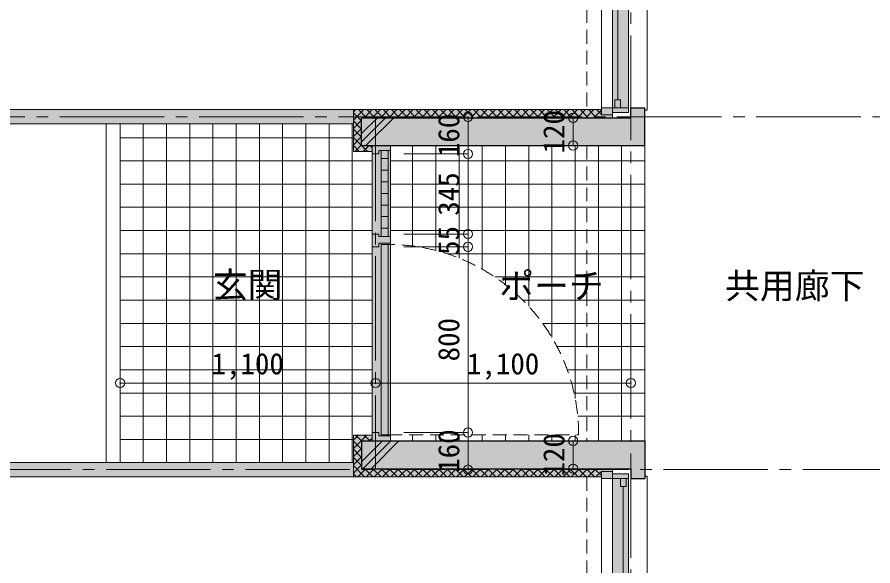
# Model space of a CAD drawing. Units: millimetres at full size, sheet at 1:50. Extents: x -9674 to 9699, y -6794 to 6791.
# Drawn here: x 4104 to 7790, y -482 to 1882 of the extents above; entities that cross this region are included whole.
import ezdxf
from ezdxf.enums import TextEntityAlignment as Align

# ---------------------------------------------------------------- set-up
doc = ezdxf.new("R2010")
doc.units = ezdxf.units.MM
doc.header["$LTSCALE"] = 50
doc.header["$PDMODE"] = 32
doc.header["$PDSIZE"] = 40
doc.linetypes.add('CHAIN2', pattern=[12, 9, -1, 1, -1])
doc.linetypes.add('DASHED1', pattern=[1.8, 1.2, -0.6])
for name, color, linetype, lineweight in [('1-0_芯', 7, 'CHAIN2', 9), ('1-1_躯体', 2, 'Continuous', 25), ('1-2_間仕切', 3, 'Continuous', 18), ('1-3_建具', 3, 'Continuous', 18), ('1-5_設備', 7, 'Continuous', 9), ('1-6_ﾊﾞﾙｺﾆｰ・階段', 7, 'Continuous', 9), ('1-8_ハッチ', 4, 'Continuous', 9), ('1-A_文字', 7, 'Continuous', 9), ('1-B_寸法', 7, 'Continuous', 9), ('1-C_梁', 7, 'DASHED1', 9), ('4-F', 4, 'Continuous', 9)]:
    doc.layers.add(name, color=color, linetype=linetype, lineweight=lineweight)
for name, color, linetype in [('4-0', 1, 'Continuous'), ('4-1', 2, 'Continuous'), ('4-2', 4, 'Continuous')]:
    doc.layers.add(name, color=color, linetype=linetype)
doc.styles.add('ＭＳ ゴシック', font='')
doc.styles.get('ＭＳ ゴシック').set_extended_font_data('MS Gothic')

msp = doc.modelspace()

# ---------------------------------------------------------------- linework, layer by layer
at = {"layer": '1-0_芯'}
for p, q in [((6747.5, 4802.35), (6747.5, -3667.65)), ((3087.5, 1452.35), (8517.5, 1452.35)), ((5647.5, 1452.35), (5647.5, -67.65)), ((2687.5, -67.65), (8517.5, -67.65))]:
    msp.add_line(p, q, dxfattribs=at)
at = {"layer": '1-1_躯体'}
for p, q in [((6807.5, 1328.35), (6807.5, 1490.35)), ((5587.5, 1448.35), (6747.5, 1448.35)), ((5587.5, 1328.35), (5587.5, 1448.35)), ((5587.5, 1328.35), (6807.5, 1328.35)), ((5587.5, 56.35), (5587.5, -63.65)), ((5587.5, 56.35), (6807.5, 56.35)), ((6807.5, 56.35), (6807.5, -105.65)), ((5587.5, -63.65), (6747.5, -63.65)), ((6747.5, -63.65), (6747.5, -105.65)), ((6747.5, -105.65), (6807.5, -105.65))]:
    msp.add_line(p, q, dxfattribs=at)
msp.add_lwpolyline([(6747.5, 1448.35), (6747.5, 1490.35), (6807.5, 1490.35)], dxfattribs=at)
at = {"layer": '1-2_間仕切'}
for p, q in [((5552.5, 1483.35), (3967.5, 1483.35)), ((5552.5, 1422.35), (3967.5, 1422.35)), ((5552.5, -37.65), (3567.5, -37.65)), ((5552.5, -98.65), (3567.5, -98.65))]:
    msp.add_line(p, q, dxfattribs=at)
at = {"layer": '1-3_建具', "color": 7, "lineweight": 9}
for p, q in [((6620.5, 1490.35), (6620.5, 2900.35)), ((6667.5, 2885.35), (6667.5, 1505.35)), ((6737.5, 2885.35), (6737.5, 1505.35)), ((6817.5, 1480.35), (6817.5, 2900.35)), ((6667.5, 1505.35), (6667.5, 1490.35)), ((6667.5, 1490.35), (6737.5, 1490.35)), ((6737.5, 1470.35), (6737.5, 1505.35)), ((6807.5, 1480.35), (6817.5, 1480.35)), ((6737.5, 1470.35), (6667.5, 1470.35)), ((5632.5, 947.35), (5632.5, 1292.35)), ((5672.5, 937.35), (5672.5, 1307.35)), ((5702.5, 937.35), (5702.5, 1307.35)), ((5712.5, 1307.35), (5712.5, 937.35)), ((5672.5, 1272.35), (5702.5, 1272.35)), ((5672.5, 1222.35), (5702.5, 1222.35)), ((5672.5, 1172.35), (5702.5, 1172.35)), ((5672.5, 1122.35), (5702.5, 1122.35)), ((5672.5, 1072.35), (5702.5, 1072.35)), ((5672.5, 1022.35), (5702.5, 1022.35)), ((5672.5, 972.35), (5702.5, 972.35)), ((5632.5, 892.35), (5632.5, 92.35)), ((5712.5, 77.35), (5712.5, 907.35)), ((6620.5, -1515.65), (6620.5, -105.65)), ((6737.5, -85.65), (6667.5, -85.65)), ((6667.5, -105.65), (6737.5, -105.65)), ((6667.5, -120.65), (6667.5, -105.65)), ((6737.5, -85.65), (6737.5, -120.65)), ((6807.5, -95.65), (6817.5, -95.65)), ((6817.5, -1525.65), (6817.5, -95.65)), ((6667.5, -120.65), (6667.5, -1500.65)), ((6737.5, -120.65), (6737.5, -1500.65))]:
    msp.add_line(p, q, dxfattribs=at)
at = {"layer": '1-3_建具'}
for p, q in [((6690.5, 2177.85), (6690.5, 1525.35)), ((6678.5, 1525.35), (6702.5, 1525.35)), ((6678.5, 1525.35), (6678.5, 1490.35)), ((6702.5, 1525.35), (6702.5, 1490.35)), ((6620.5, 1460.35), (6620.5, 1490.35)), ((6620.5, 1490.35), (6667.5, 1490.35)), ((6667.5, 1460.35), (6667.5, 1490.35)), ((6620.5, 1460.35), (6621.53, 1460.35)), ((6620.5, 1460.35), (6667.5, 1460.35)), ((5632.5, 1328.35), (5632.5, 1292.35)), ((5632.5, 1328.35), (5632.5, 1307.35)), ((5712.5, 1307.35), (5712.5, 1328.35)), ((5662.5, 1292.35), (5632.5, 1292.35)), ((5632.5, 947.35), (5632.5, 892.35)), ((5662.5, 892.35), (5632.5, 892.35)), ((5662.5, 892.35), (5662.5, 907.35)), ((5672.5, 82.35), (5672.5, 902.35)), ((5702.5, 902.35), (5672.5, 902.35)), ((5702.5, 82.35), (5702.5, 902.35)), ((5662.5, 92.35), (5632.5, 92.35)), ((5632.5, 56.35), (5632.5, 92.35)), ((5632.5, 56.35), (5632.5, 77.35)), ((5702.5, 82.35), (5672.5, 82.35)), ((5712.5, 77.35), (5712.5, 56.35)), ((6620.5, -75.65), (6621.53, -75.65)), ((6620.5, -75.65), (6620.5, -105.65)), ((6620.5, -75.65), (6667.5, -75.65)), ((6620.5, -105.65), (6667.5, -105.65)), ((6667.5, -75.65), (6667.5, -105.65)), ((6702.5, -140.65), (6702.5, -105.65)), ((6726.5, -140.65), (6726.5, -105.65)), ((6726.5, -140.65), (6702.5, -140.65)), ((6714.5, -793.15), (6714.5, -140.65))]:
    msp.add_line(p, q, dxfattribs=at)
at = {"layer": '1-3_建具', "color": 7, "linetype": 'DASHED1', "lineweight": 9}
msp.add_line((5702.5, 82.35), (6522.5, 82.35), dxfattribs=at)
at = {"layer": '1-3_建具'}
for points in [[(5662.5, 1292.35), (5662.5, 1307.35), (5712.5, 1307.35)], [(5632.5, 947.35), (5662.5, 947.35), (5662.5, 937.35), (5712.5, 937.35)], [(5662.5, 907.35), (5712.5, 907.35), (5712.5, 937.35)], [(5662.5, 92.35), (5662.5, 77.35), (5712.5, 77.35)]]:
    msp.add_lwpolyline(points, dxfattribs=at)
at = {"layer": '1-3_建具', "color": 7, "linetype": 'DASHED1', "lineweight": 9}
msp.add_arc((5702.5, 82.35), 820, 0, 90, dxfattribs=at)
at = {"layer": '1-5_設備'}
for p, q in [((4487.5, 1422.35), (4487.5, -37.65)), ((4547.5, 1422.35), (4547.5, -37.65))]:
    msp.add_line(p, q, dxfattribs=at)
at = {"layer": '1-6_ﾊﾞﾙｺﾆｰ・階段', "color": 4}
for p, q in [((4647.5, 1422.35), (4647.5, -37.65)), ((4747.5, 1422.35), (4747.5, -37.65)), ((4847.5, 1422.35), (4847.5, -37.65)), ((4947.5, 1422.35), (4947.5, -37.65)), ((5047.5, 1422.35), (5047.5, -37.65)), ((5147.5, 1422.35), (5147.5, -37.65)), ((5247.5, 1422.35), (5247.5, -37.65)), ((5347.5, 1422.35), (5347.5, -37.65)), ((5447.5, 1422.35), (5447.5, -37.65)), ((5547.5, 1422.35), (5547.5, -37.65)), ((5552.5, 1362.35), (4547.5, 1362.35)), ((5807.5, 1328.35), (5807.5, 895.6)), ((5907.5, 1328.35), (5907.5, 876.31)), ((6007.5, 1328.35), (6007.5, 843.52)), ((6107.5, 1328.35), (6107.5, 795.35)), ((6207.5, 1328.35), (6207.5, 728.39)), ((6307.5, 1328.35), (6307.5, 635.86)), ((6407.5, 1328.35), (6407.5, 501.13)), ((6507.5, 1328.35), (6507.5, 238.47)), ((6607.5, 1328.35), (6607.5, 56.35)), ((6707.5, 1328.35), (6707.5, 56.35)), ((6807.5, 1328.35), (6807.5, 56.35)), ((5632.5, 1262.35), (4547.5, 1262.35)), ((5712.5, 1262.35), (6807.5, 1262.35)), ((5632.5, 1162.35), (4547.5, 1162.35)), ((5712.5, 1162.35), (6807.5, 1162.35)), ((5632.5, 1062.35), (4547.5, 1062.35)), ((5712.5, 1062.35), (6807.5, 1062.35)), ((5632.5, 962.35), (4547.5, 962.35)), ((5712.5, 962.35), (6807.5, 962.35)), ((5632.5, 862.35), (4547.5, 862.35)), ((5955.48, 862.35), (6807.5, 862.35)), ((5632.5, 762.35), (4547.5, 762.35)), ((6160.76, 762.35), (6807.5, 762.35)), ((5632.5, 662.35), (4547.5, 662.35)), ((6282.15, 662.35), (6807.5, 662.35)), ((5632.5, 562.35), (4547.5, 562.35)), ((6367.33, 562.35), (6807.5, 562.35)), ((5632.5, 462.35), (4547.5, 462.35)), ((6429.14, 462.35), (6807.5, 462.35)), ((5632.5, 362.35), (4547.5, 362.35)), ((6473.21, 362.35), (6807.5, 362.35)), ((5632.5, 262.35), (4547.5, 262.35)), ((6502.5, 262.35), (6807.5, 262.35)), ((5632.5, 162.35), (4547.5, 162.35)), ((6518.59, 162.35), (6807.5, 162.35)), ((5807.5, 82.35), (5807.5, 56.35)), ((5907.5, 82.35), (5907.5, 56.35)), ((6007.5, 82.35), (6007.5, 56.35)), ((6107.5, 82.35), (6107.5, 56.35)), ((6207.5, 82.35), (6207.5, 56.35)), ((6307.5, 82.35), (6307.5, 56.35)), ((6407.5, 82.35), (6407.5, 56.35)), ((6507.5, 82.35), (6507.5, 56.35)), ((5552.5, 62.35), (4547.5, 62.35))]:
    msp.add_line(p, q, dxfattribs=at)
at = {"layer": '1-8_ハッチ'}
for p, q in [((5552.5, 1473.24), (5562.61, 1483.35)), ((5552.5, 1437.88), (5597.97, 1483.35)), ((5574.32, 1483.35), (5609.32, 1448.35)), ((5598.32, 1448.35), (5633.32, 1483.35)), ((5609.68, 1483.35), (5644.68, 1448.35)), ((5633.68, 1448.35), (5668.68, 1483.35)), ((5645.03, 1483.35), (5680.03, 1448.35)), ((5669.03, 1448.35), (5704.03, 1483.35)), ((5680.39, 1483.35), (5715.39, 1448.35)), ((5704.39, 1448.35), (5739.39, 1483.35)), ((5715.74, 1483.35), (5750.74, 1448.35)), ((5739.74, 1448.35), (5774.74, 1483.35)), ((5751.1, 1483.35), (5786.1, 1448.35)), ((5775.1, 1448.35), (5810.1, 1483.35)), ((5786.45, 1483.35), (5821.45, 1448.35)), ((5810.45, 1448.35), (5845.45, 1483.35)), ((5821.81, 1483.35), (5856.81, 1448.35)), ((5845.81, 1448.35), (5880.81, 1483.35)), ((5857.16, 1483.35), (5892.16, 1448.35)), ((5881.16, 1448.35), (5916.16, 1483.35)), ((5892.52, 1483.35), (5927.52, 1448.35)), ((5916.52, 1448.35), (5951.52, 1483.35)), ((5927.87, 1483.35), (5962.87, 1448.35)), ((5951.87, 1448.35), (5986.87, 1483.35)), ((5963.23, 1483.35), (5998.23, 1448.35)), ((5987.23, 1448.35), (6022.23, 1483.35)), ((5998.59, 1483.35), (6033.59, 1448.35)), ((6022.59, 1448.35), (6057.59, 1483.35)), ((6033.94, 1483.35), (6068.94, 1448.35)), ((6057.94, 1448.35), (6092.94, 1483.35)), ((6069.3, 1483.35), (6104.3, 1448.35)), ((6093.3, 1448.35), (6128.3, 1483.35)), ((6104.65, 1483.35), (6139.65, 1448.35)), ((6128.65, 1448.35), (6163.65, 1483.35)), ((6140.01, 1483.35), (6175.01, 1448.35)), ((6164.01, 1448.35), (6199.01, 1483.35)), ((6175.36, 1483.35), (6210.36, 1448.35)), ((6199.36, 1448.35), (6234.36, 1483.35)), ((6210.72, 1483.35), (6245.72, 1448.35)), ((6234.72, 1448.35), (6269.72, 1483.35)), ((6246.07, 1483.35), (6281.07, 1448.35)), ((6270.07, 1448.35), (6305.07, 1483.35)), ((6281.43, 1483.35), (6316.43, 1448.35)), ((6305.43, 1448.35), (6340.43, 1483.35)), ((6316.78, 1483.35), (6351.78, 1448.35)), ((6340.78, 1448.35), (6375.78, 1483.35)), ((6352.14, 1483.35), (6387.14, 1448.35)), ((6376.14, 1448.35), (6411.14, 1483.35)), ((6387.49, 1483.35), (6422.49, 1448.35)), ((6411.49, 1448.35), (6446.49, 1483.35)), ((6422.85, 1483.35), (6457.85, 1448.35)), ((6446.85, 1448.35), (6481.85, 1483.35)), ((6458.2, 1483.35), (6493.2, 1448.35)), ((6482.2, 1448.35), (6517.2, 1483.35)), ((6493.56, 1483.35), (6528.56, 1448.35)), ((6517.56, 1448.35), (6552.56, 1483.35)), ((6528.92, 1483.35), (6563.92, 1448.35)), ((6552.92, 1448.35), (6587.92, 1483.35)), ((6564.27, 1483.35), (6599.27, 1448.35)), ((6588.27, 1448.35), (6620.5, 1480.58)), ((6599.63, 1483.35), (6620.5, 1462.47)), ((5552.5, 1469.81), (5587.5, 1434.81)), ((5552.5, 1402.53), (5587.5, 1437.53)), ((5587.5, 1344.86), (5690.99, 1448.35)), ((5587.5, 1380.21), (5655.63, 1448.35)), ((5606.34, 1328.35), (5726.34, 1448.35)), ((5552.5, 1434.46), (5587.5, 1399.46)), ((5552.5, 1367.17), (5587.5, 1402.17)), ((5552.5, 1399.1), (5587.5, 1364.1)), ((5552.5, 1331.82), (5587.5, 1366.82)), ((5552.5, 1363.75), (5587.5, 1328.75)), ((5552.5, 1328.39), (5577.54, 1303.35)), ((5559.39, 1303.35), (5587.5, 1331.46)), ((5587.9, 1328.35), (5612.9, 1303.35)), ((5594.74, 1303.35), (5619.74, 1328.35)), ((5623.26, 1328.35), (5632.5, 1319.1)), ((5552.5, 1303.35), (5632.5, 1303.35)), ((5630.1, 1303.35), (5632.5, 1305.75)), ((5552.5, 81.35), (5552.5, -98.65)), ((5552.5, 81.35), (5632.5, 81.35)), ((5552.5, 59.02), (5574.82, 81.35)), ((5552.5, 23.67), (5610.18, 81.35)), ((5562.11, 81.35), (5587.5, 55.96)), ((5597.46, 81.35), (5622.46, 56.35)), ((5552.5, 55.6), (5587.5, 20.6)), ((5587.5, -34), (5677.85, 56.35)), ((5593.2, -63.65), (5713.2, 56.35)), ((5620.53, 56.35), (5632.5, 68.31)), ((5628.56, -63.65), (5748.56, 56.35)), ((5552.5, -11.69), (5587.5, 23.31)), ((5552.5, 20.25), (5587.5, -14.75)), ((5552.5, -47.04), (5587.5, -12.04)), ((5552.5, -15.11), (5587.5, -50.11)), ((5552.5, -82.4), (5587.5, -47.4)), ((5552.5, -50.47), (5600.69, -98.65)), ((5571.6, -98.65), (5606.6, -63.65)), ((5601.04, -63.65), (5636.04, -98.65)), ((5606.96, -98.65), (5641.96, -63.65)), ((5636.4, -63.65), (5671.4, -98.65)), ((5642.31, -98.65), (5677.31, -63.65)), ((5671.75, -63.65), (5706.75, -98.65)), ((5677.67, -98.65), (5712.67, -63.65)), ((5707.11, -63.65), (5742.11, -98.65)), ((5713.02, -98.65), (5748.02, -63.65)), ((5742.46, -63.65), (5777.46, -98.65)), ((5748.38, -98.65), (5783.38, -63.65)), ((5777.82, -63.65), (5812.82, -98.65)), ((5783.73, -98.65), (5818.73, -63.65)), ((5813.17, -63.65), (5848.17, -98.65)), ((5819.09, -98.65), (5854.09, -63.65)), ((5848.53, -63.65), (5883.53, -98.65)), ((5854.44, -98.65), (5889.44, -63.65)), ((5883.88, -63.65), (5918.88, -98.65)), ((5889.8, -98.65), (5924.8, -63.65)), ((5919.24, -63.65), (5954.24, -98.65)), ((5925.15, -98.65), (5960.15, -63.65)), ((5954.6, -63.65), (5989.6, -98.65)), ((5960.51, -98.65), (5995.51, -63.65)), ((5989.95, -63.65), (6024.95, -98.65)), ((5995.86, -98.65), (6030.86, -63.65)), ((6025.31, -63.65), (6060.31, -98.65)), ((6031.22, -98.65), (6066.22, -63.65)), ((6060.66, -63.65), (6095.66, -98.65)), ((6066.58, -98.65), (6101.58, -63.65)), ((6096.02, -63.65), (6131.02, -98.65)), ((6101.93, -98.65), (6136.93, -63.65)), ((6131.37, -63.65), (6166.37, -98.65)), ((6137.29, -98.65), (6172.29, -63.65)), ((6166.73, -63.65), (6201.73, -98.65)), ((6172.64, -98.65), (6207.64, -63.65)), ((6202.08, -63.65), (6237.08, -98.65)), ((6208, -98.65), (6243, -63.65)), ((6237.44, -63.65), (6272.44, -98.65)), ((6243.35, -98.65), (6278.35, -63.65)), ((6272.79, -63.65), (6307.79, -98.65)), ((6278.71, -98.65), (6313.71, -63.65)), ((6308.15, -63.65), (6343.15, -98.65)), ((6314.06, -98.65), (6349.06, -63.65)), ((6343.5, -63.65), (6378.5, -98.65)), ((6349.42, -98.65), (6384.42, -63.65)), ((6378.86, -63.65), (6413.86, -98.65)), ((6384.77, -98.65), (6419.77, -63.65)), ((6414.21, -63.65), (6449.21, -98.65)), ((6420.13, -98.65), (6455.13, -63.65)), ((6449.57, -63.65), (6484.57, -98.65)), ((6455.48, -98.65), (6490.48, -63.65)), ((6484.93, -63.65), (6519.93, -98.65)), ((6490.84, -98.65), (6525.84, -63.65)), ((6520.28, -63.65), (6555.28, -98.65)), ((6526.2, -98.65), (6561.2, -63.65)), ((6555.64, -63.65), (6590.64, -98.65)), ((6561.55, -98.65), (6596.55, -63.65)), ((6590.99, -63.65), (6620.5, -93.16)), ((5552.5, -85.82), (5565.33, -98.65)), ((5552.5, -98.65), (6620.5, -98.65)), ((6596.91, -98.65), (6620.5, -75.06))]:
    msp.add_line(p, q, dxfattribs=at)
msp.add_lwpolyline([(5552.5, 1303.35), (5552.5, 1483.35), (6620.5, 1483.35)], dxfattribs=at)
at = {"layer": '1-B_寸法'}
for p, q in [((6045.96, 1292.35), (6045.96, 1452.35)), ((6498.83, 1328.35), (6498.83, 1448.35)), ((5769.11, 1292.35), (6045.96, 1292.35)), ((6045.96, 947.35), (6045.96, 1292.35)), ((5769.11, 947.35), (6045.96, 947.35)), ((6045.96, 892.35), (6045.96, 947.35)), ((5769.11, 892.35), (6045.96, 892.35)), ((6045.96, 92.35), (6045.96, 892.35)), ((4547.5, 305.37), (5647.5, 305.37)), ((5647.5, 305.37), (6747.5, 305.37)), ((5769.11, 92.35), (6045.96, 92.35)), ((6045.96, 92.35), (6045.96, -67.65)), ((6498.83, -63.65), (6498.83, 56.35))]:
    msp.add_line(p, q, dxfattribs=at)
at = {"layer": '1-B_寸法', "color": 3}
for p in [(6045.96, 1452.35), (6498.83, 1448.35), (6498.83, 1328.35), (6045.96, 1292.35), (6045.96, 947.35), (6045.96, 892.35), (4547.5, 305.37), (5647.5, 305.37), (6747.5, 305.37), (6045.96, 92.35), (6498.83, 56.35), (6045.96, -67.65), (6498.83, -63.65)]:
    msp.add_point(p, dxfattribs=at)
at = {"layer": '1-C_梁'}
for p, q in [((6557.5, 2907.35), (6557.5, 1483.35)), ((6557.5, 1328.35), (6557.5, 56.35)), ((6557.5, -98.65), (6557.5, -1522.65))]:
    msp.add_line(p, q, dxfattribs=at)
at = {"layer": '4-0'}
for points in [[(6807.5, 1328.35), (6747.5, 1448.35), (6747.5, 1490.35)], [(6807.5, 1328.35), (6747.5, 1490.35), (6807.5, 1490.35)], [(6807.5, 1328.35), (5587.5, 1328.35), (5587.5, 1448.35)], [(6807.5, 1328.35), (5587.5, 1448.35), (6747.5, 1448.35)], [(5587.5, -63.65), (5587.5, 56.35), (6807.5, 56.35)], [(6807.5, 56.35), (6747.5, -63.65), (5587.5, -63.65)], [(6807.5, 56.35), (6807.5, -105.65), (6747.5, -105.65)], [(6807.5, 56.35), (6747.5, -105.65), (6747.5, -63.65)]]:
    msp.add_solid(points, dxfattribs=at)
at = {"layer": '4-1'}
for points in [[(6667.5, 2920.35), (6737.5, 2920.35), (6667.5, 1470.35), (6737.5, 1470.35)], [(5632.5, 56.35), (5712.5, 56.35), (5632.5, 1328.35), (5712.5, 1328.35)], [(6667.5, -85.65), (6737.5, -85.65), (6667.5, -1535.65), (6737.5, -1535.65)]]:
    msp.add_solid(points, dxfattribs=at)
at = {"layer": '4-2'}
for points in [[(3967.5, 1483.35), (3967.5, 1422.35), (5552.5, 1483.35), (5552.5, 1422.35)], [(5552.5, -98.65), (5552.5, -37.65), (3567.5, -98.65), (3567.5, -37.65)]]:
    msp.add_solid(points, dxfattribs=at)
at = {"layer": '4-F', "color": 7}
for p, q in [((6667.5, 1460.35), (6667.5, 1448.35)), ((6667.5, -75.65), (6667.5, -63.65))]:
    msp.add_line(p, q, dxfattribs=at)
at = {"layer": '4-F'}
for points in [[(6667.5, 1448.35), (6620.5, 1483.35), (5552.5, 1483.35)], [(5552.5, 1483.35), (5587.5, 1448.35), (6667.5, 1448.35)], [(5552.5, 1303.35), (5587.5, 1328.35), (5552.5, 1483.35), (5587.5, 1448.35)], [(6667.5, 1448.35), (6620.5, 1490.35), (6620.5, 1483.35)], [(6667.5, 1448.35), (6667.5, 1490.35), (6620.5, 1490.35)], [(5632.5, 1303.35), (5632.5, 1328.35), (5552.5, 1303.35), (5587.5, 1328.35)], [(5552.5, 81.35), (5587.5, 56.35), (5632.5, 56.35)], [(5552.5, 81.35), (5552.5, -98.65), (5587.5, 56.35)], [(5632.5, 56.35), (5632.5, 81.35), (5552.5, 81.35)], [(5552.5, -98.65), (5587.5, -63.65), (5587.5, 56.35)], [(6667.5, -63.65), (5552.5, -98.65), (6620.5, -98.65)], [(6667.5, -63.65), (5587.5, -63.65), (5552.5, -98.65)], [(6667.5, -63.65), (6620.5, -98.65), (6620.5, -105.65)], [(6620.5, -105.65), (6667.5, -105.65), (6667.5, -63.65)]]:
    msp.add_solid(points, dxfattribs=at)

# ---------------------------------------------------------------- texts
at = {"layer": '1-A_文字', "style": 'ＭＳ ゴシック'}
for s, p in [('玄関', (4946.79, 640.29)), ('ポーチ', (6180.08, 636.05)), ('共用廊下', (7153.03, 636.44))]:
    msp.add_text(s, height=110, dxfattribs=at).set_placement(p, align=Align.BOTTOM_LEFT)
at = {"layer": '1-B_寸法', "style": 'ＭＳ ゴシック'}
for s, p in [('120', (6488.83, 1294.6)), ('160', (6035.96, 1278.6)), ('345', (6035.96, 1026.1)), ('55', (6035.96, 857.35)), ('800', (6035.96, 398.6)), ('160', (6035.96, -81.4)), ('120', (6488.83, -97.4))]:
    msp.add_text(s, height=91.64, rotation=90, dxfattribs=at).set_placement(p, align=Align.BOTTOM_LEFT)
for p in [(4941.25, 315.37), (6041.25, 315.37)]:
    msp.add_text('1,100', height=91.64, dxfattribs=at).set_placement(p, align=Align.BOTTOM_LEFT)

doc.saveas('drawing.dxf')
